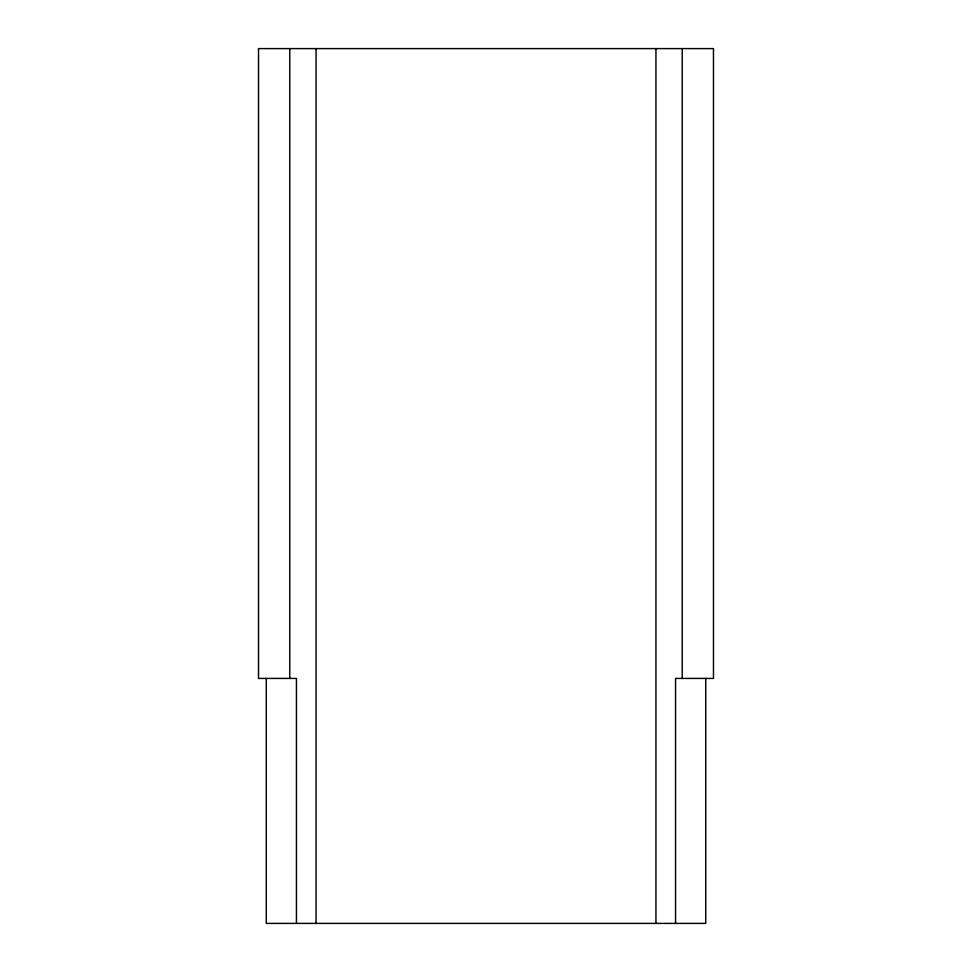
<?xml version="1.0" encoding="UTF-8"?>
<svg xmlns="http://www.w3.org/2000/svg" width="972" height="972" viewBox="0 0 972 972"><rect width="100%" height="100%" fill="white"/><g stroke="black" fill="none" stroke-linecap="round" stroke-linejoin="round"><path stroke-width="1.46" d="M705.721 678.42L705.721 923.4L266.279 923.4L266.279 678.42M682.235 48.6L682.235 678.42M675.552 923.4L675.552 678.42L713.472 678.42L713.472 48.6L258.528 48.6L258.528 678.42L296.448 678.42L296.448 923.4M655.942 48.6L655.942 923.4M316.058 48.6L316.058 923.4M289.765 48.6L289.765 678.42"/></g></svg>
